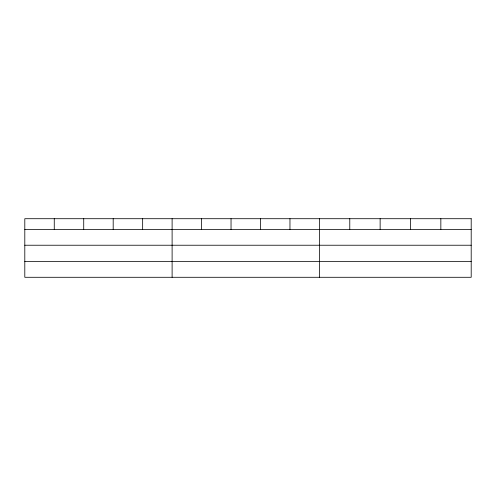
<?xml version="1.0" encoding="UTF-8"?>
<svg xmlns="http://www.w3.org/2000/svg" width="496" height="496" viewBox="0 0 496 496"><rect width="100%" height="100%" fill="white"/><g stroke="black" fill="none" stroke-linecap="round" stroke-linejoin="round"><path stroke-width="0.74" d="M24.8 229.437L471.2 229.437M24.8 245.229L471.2 245.229M24.8 261.497L471.2 261.497M440.845 218.711L440.845 229.437M410.49 218.711L410.49 229.437M380.134 218.711L380.134 229.437M349.779 218.711L349.779 229.437M319.424 218.711L319.424 277.289M289.962 218.711L289.962 229.437M260.499 218.711L260.499 229.437M231.037 218.711L231.037 229.437M201.574 218.711L201.574 229.437M172.112 218.711L172.112 277.289M142.65 218.711L142.65 229.437M113.187 218.711L113.187 229.437M83.725 218.711L83.725 229.437M54.262 218.711L54.262 229.437M471.2 218.711L24.8 218.711L24.8 277.289L471.2 277.289L471.2 218.711"/></g></svg>
